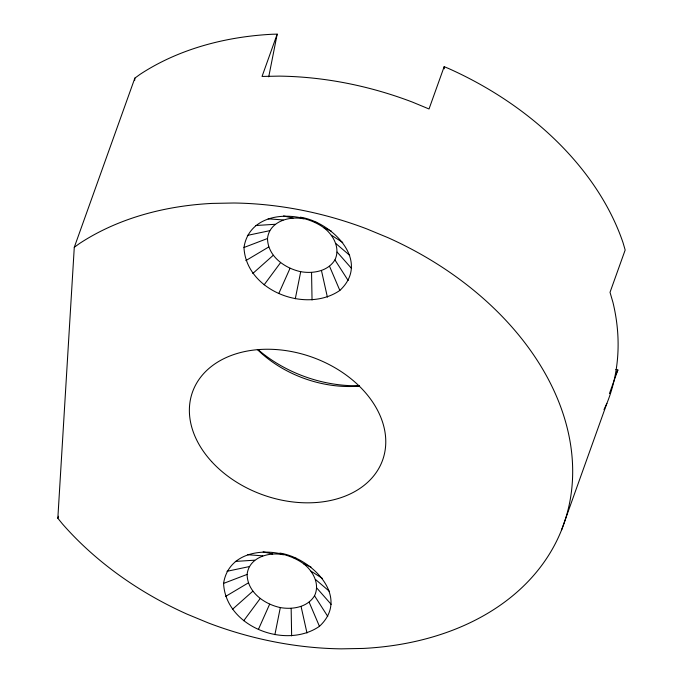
<?xml version="1.0" encoding="UTF-8"?>
<svg xmlns="http://www.w3.org/2000/svg" width="683" height="683" viewBox="0 0 683 683"><rect width="100%" height="100%" fill="white"/><g stroke="black" fill="none" stroke-linecap="round" stroke-linejoin="round"><path stroke-width="1.02" d="M74.285 247.289L79.527 243.498A293.135 212.285 19.7 0 1 212.037 203.414L233.842 203.005A293.135 212.285 19.7 0 1 366.814 228.907L388.055 237.701A293.135 212.285 19.7 0 1 572.38 481.404A293.135 212.285 19.7 0 1 363.117 648.44L341.312 648.85A293.135 212.285 19.7 0 1 208.341 622.947L187.091 614.154A293.135 212.285 19.7 0 1 62.495 523.981L57.833 518.26L74.285 247.289L134.858 78.118L140.1 74.319A293.135 212.285 19.7 0 1 272.611 34.235L277.187 34.15L268.735 76.82M134.73 80.244L134.858 78.118M295.295 298.761L300.716 271.68C313.079 273.849 327.9 271.39 334.926 259.89C340.552 248.168 333.492 235.251 324.075 227.917C299.316 209.672 249.645 210.321 243.976 247.494C246.025 290.753 305.967 313.873 339.844 290.429C371.347 261.128 331.921 221.992 300.255 217.185M274.899 634.669L280.32 607.58C292.683 609.757 307.495 607.298 314.53 595.798C320.156 584.076 313.096 571.159 303.679 563.825C278.92 545.58 229.249 546.221 223.58 583.402C225.629 626.661 285.571 649.781 319.439 626.328C350.951 597.027 311.525 557.9 279.851 553.093M300.716 271.68C284.734 268.265 267.779 256.27 267.505 238.504C269.333 221.446 289.379 215.726 303.918 218.893M280.32 607.58C264.338 604.165 247.374 592.178 247.109 574.412C248.936 557.354 268.982 551.625 283.522 554.801M57.833 518.26L58.55 516.254M277.187 34.15L262.041 76.445L279.27 76.12A293.135 212.285 19.7 0 1 412.242 102.023L429.026 108.973L444.172 66.678L448.629 68.522A293.135 212.285 19.7 0 1 623.067 242.789L625.167 250.021L610.021 292.315L613.001 302.586A293.135 212.285 19.7 0 1 606.88 403.405L561.452 530.281M609.432 393.596L617.884 369.99L615.793 369.58M278.792 293.528L290.036 268.291M258.396 629.436L269.64 604.199M615.801 374.455L617.884 369.99M603.985 409.621L606.88 403.405M264.15 284.811L280.559 262.648M243.754 620.719L260.163 598.556M252.795 273.473L273.217 255.314M232.399 609.373L252.812 591.213M245.846 260.607L268.718 246.99M225.45 596.515L248.322 582.898M243.976 247.494L267.505 238.504M223.58 583.402L247.109 574.412M247.374 235.404L269.708 230.683M226.978 571.304L249.312 566.583M255.707 225.518L275.095 224.289M235.311 561.426L254.699 560.188M314.598 222.282L316.758 222.419M294.202 558.182L296.354 558.327M268.154 218.816L283.155 219.943M247.758 554.724L262.759 555.851M283.505 215.939L293.084 218.09M263.109 551.847L272.688 553.99M324.075 227.917L331.4 231.136M303.679 563.825L311.004 567.044M331.417 235.259L342.755 242.474M311.021 571.159L322.359 578.381M335.916 243.575L349.705 255.34M315.52 579.483L329.308 591.239M337.129 252.07L351.574 268.453M316.733 587.969L331.17 604.361M334.926 259.89L348.176 280.542M314.53 595.798L327.772 616.45M329.539 266.285L339.844 290.429M309.143 602.193L319.439 626.328M321.48 270.622L327.388 297.131M301.083 606.53L306.991 633.039M444.172 66.678L444.317 68.795M311.55 272.483L312.046 300.008M291.154 608.382L291.641 635.907M359.446 386.083A100.973 73.124 19.7 0 1 257.346 349.5M359.412 385.699A114.001 82.558 19.7 0 1 257.995 349.585M211.645 461.606A100.973 73.124 19.7 0 0 379.475 467.198A100.973 73.124 19.7 0 0 271.595 349.312A100.973 73.124 19.7 0 0 211.645 461.606"/></g></svg>
